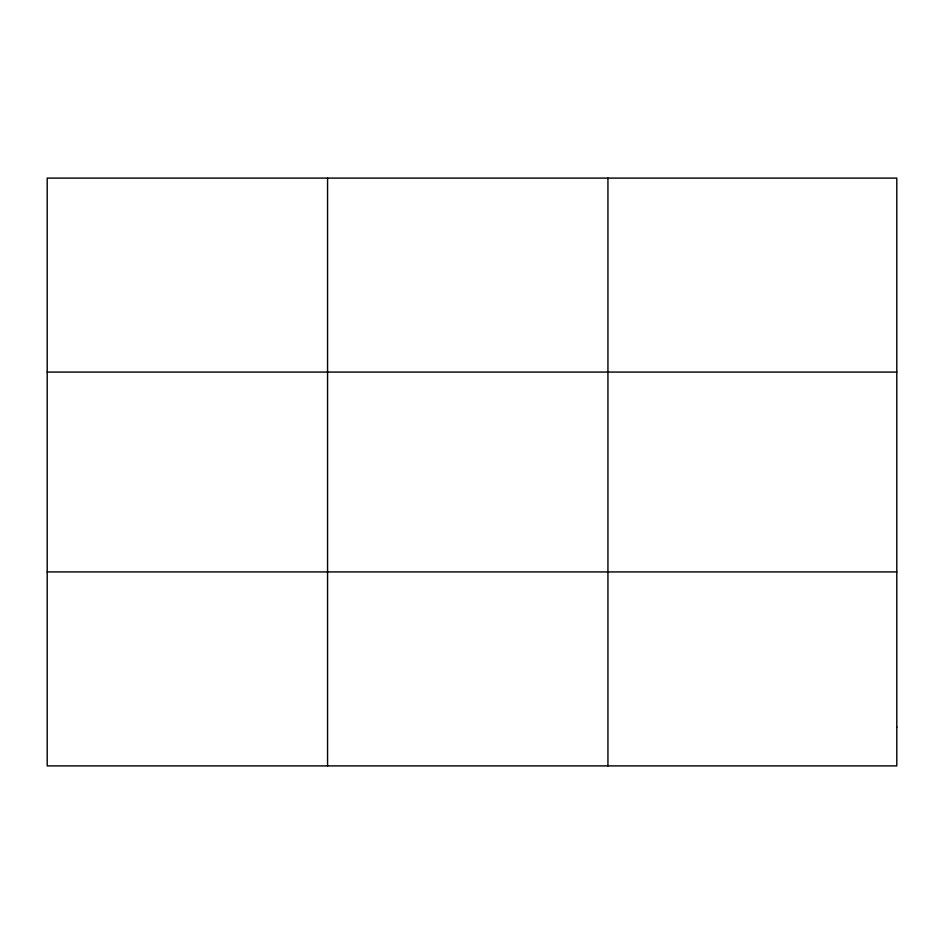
<?xml version="1.0" encoding="UTF-8"?>
<svg xmlns="http://www.w3.org/2000/svg" width="944" height="944" viewBox="0 0 944 944"><rect width="100%" height="100%" fill="white"/><g stroke="black" fill="none" stroke-linecap="round" stroke-linejoin="round"><path stroke-width="1.42" d="M327.568 178.097L327.568 765.903M607.936 178.097L607.936 765.903M47.2 372.078L896.8 372.078M47.2 571.922L896.8 571.922M896.8 727.104L896.8 765.903L47.2 765.903L47.2 178.097L896.8 178.097L896.8 727.104"/></g></svg>
